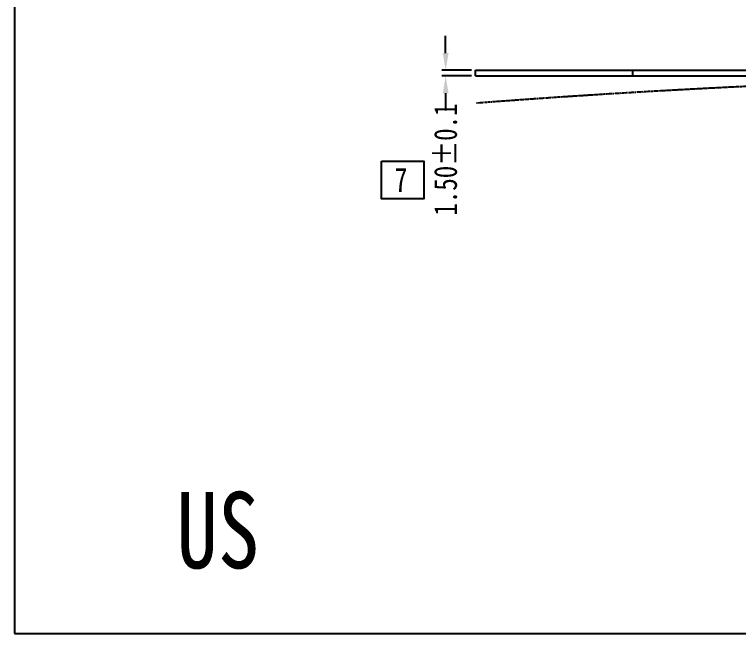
# Model space of a CAD drawing. Header units: inches. Extents: x 87 to 1202, y -45 to 350.
# Drawn here: x 86.7 to 276.5, y -44.5 to 117.8 of the extents above; entities that cross this region are included whole.
import ezdxf

# ---------------------------------------------------------------- set-up
doc = ezdxf.new("R2010")
doc.units = ezdxf.units.IN
doc.header["$LTSCALE"] = 0.909449
doc.header["$MEASUREMENT"] = 0
doc.header["$PDMODE"] = 3
doc.header["$PDSIZE"] = 0.3125
doc.linetypes.add('CENTER', pattern=[0.6, 0.375, -0.075, 0.075, -0.075])
doc.linetypes.add('PHANTOM', pattern=[0.8, 0.45, -0.05, 0.1, -0.05, 0.1, -0.05])
doc.layers.get('0').update_dxf_attribs({"linetype": 'CONTINUOUS'})
doc.layers.get('Defpoints').update_dxf_attribs({"linetype": 'CONTINUOUS'})
doc.layers.add('DEFAULT_3', color=7, linetype='PHANTOM')
doc.layers.add('文字', color=4, linetype='CONTINUOUS')
doc.styles.get("Standard").update_dxf_attribs({"font": 'txt', "width": 0.8})
doc.dimstyles.get("Standard").update_dxf_attribs({"dimtxt": 6, "dimasz": 4.5, "dimexe": 1, "dimexo": 1, "dimgap": 0.09, "dimtad": 0, "dimzin": 1, "dimdsep": 46, "dimtxsty": 'STANDARD', "dimcen": 0.09, "dimclrd": 5, "dimclre": 5, "dimclrt": 1, "dimadec": 0, "dimazin": 0, "dimtp": 0.01, "dimtm": 0.01, "dimtfac": 1, "dimtofl": 0, "dimtmove": 0, "dimatfit": 3, "dimfxl": 1, "dimtolj": 1, "dimtzin": 4, "dimarcsym": 0})

# ---------------------------------------------------------------- blocks, each defined once
blk = doc.blocks.new('*D15')
at = {"layer": 'DEFAULT_3', "color": 3, "linetype": 'ByBlock', "lineweight": -2}
for p, q in [((199.72, 107.64), (199.72, 112.14)), ((206.51, 103.14), (198.72, 103.14)), ((206.51, 101.64), (198.72, 101.64)), ((199.72, 97.14), (199.72, 92.64))]:
    blk.add_line(p, q, dxfattribs=at)
at = {"layer": 'DEFAULT_3', "color": 3, "linetype": 'ByBlock'}
for points in [[(198.97, 107.64), (200.47, 107.64), (199.72, 103.14)], [(198.97, 97.14), (200.47, 97.14), (199.72, 101.64)]]:
    blk.add_solid(points, dxfattribs=at)
at = {"layer": 'Defpoints', "color": 0, "linetype": 'ByBlock'}
for p in [(199.72, 103.14), (207.51, 103.14), (207.51, 101.64)]:
    blk.add_point(p, dxfattribs=at)
at = {"layer": 'DEFAULT_3', "color": 3, "linetype": 'ByBlock', "insert": (199.72, 79.75), "char_height": 6, "attachment_point": 5, "rotation": 90}
blk.add_mtext('\\A1;1.50%%P0.1', dxfattribs=at)

msp = doc.modelspace()

# ---------------------------------------------------------------- linework, layer by layer
at = {"color": 7, "linetype": 'Continuous'}
for p, q in [((207.507, 101.643), (207.507, 103.143)), ((207.507, 103.143), (564.727, 103.143)), ((248.794, 101.643), (248.794, 103.143)), ((207.507, 101.643), (564.727, 101.643))]:
    msp.add_line(p, q, dxfattribs=at)
for points in [[(86.731, -44.453), (644.318, -44.453), (644.318, 349.799), (86.731, 349.799)], [(182.906, 79.336), (193.998, 79.336), (193.998, 69.441), (182.906, 69.441)]]:
    msp.add_lwpolyline(points, close=True)
at = {"layer": 'DEFAULT_3', "linetype": 'CENTER'}
msp.add_arc((395.162, -2358.998), 2460.661, 86.032827, 94.367385, dxfattribs=at)

# ---------------------------------------------------------------- texts
at = {"color": 2, "linetype": 'Continuous', "insert": (189.719, 77.582), "char_height": 6.3, "width": 63.00787, "attachment_point": 3, "line_spacing_factor": 0.9}
msp.add_mtext('{\\fSimSun|b0|i0|c134|p2;7}', dxfattribs=at)
at = {"layer": '文字', "lineweight": 0, "insert": (129.143, -7.347), "char_height": 20, "width": 98.60204, "attachment_point": 1}
msp.add_mtext('{\\fSimSun|b0|i0|c134|p54;\\C3;US}', dxfattribs=at)

# ---------------------------------------------------------------- dimensions: what is measured, and where the dimension line sits
at = {"layer": 'DEFAULT_3', "linetype": 'ByBlock'}
dim = msp.add_linear_dim(base=(199.722, 103.143), p1=(207.507, 101.643), p2=(207.507, 103.143), angle=90, text='<>%%P0.1', dimstyle='STANDARD', override={"dimclrd": 3, "dimclre": 3, "dimclrt": 3, "dimtfillclr": 256}, dxfattribs=at)
dim.commit()
dim.dimension.update_dxf_attribs({"geometry": '*D15', "text_midpoint": (199.722, 79.753), "dimtype": 160})

doc.saveas('drawing.dxf')
